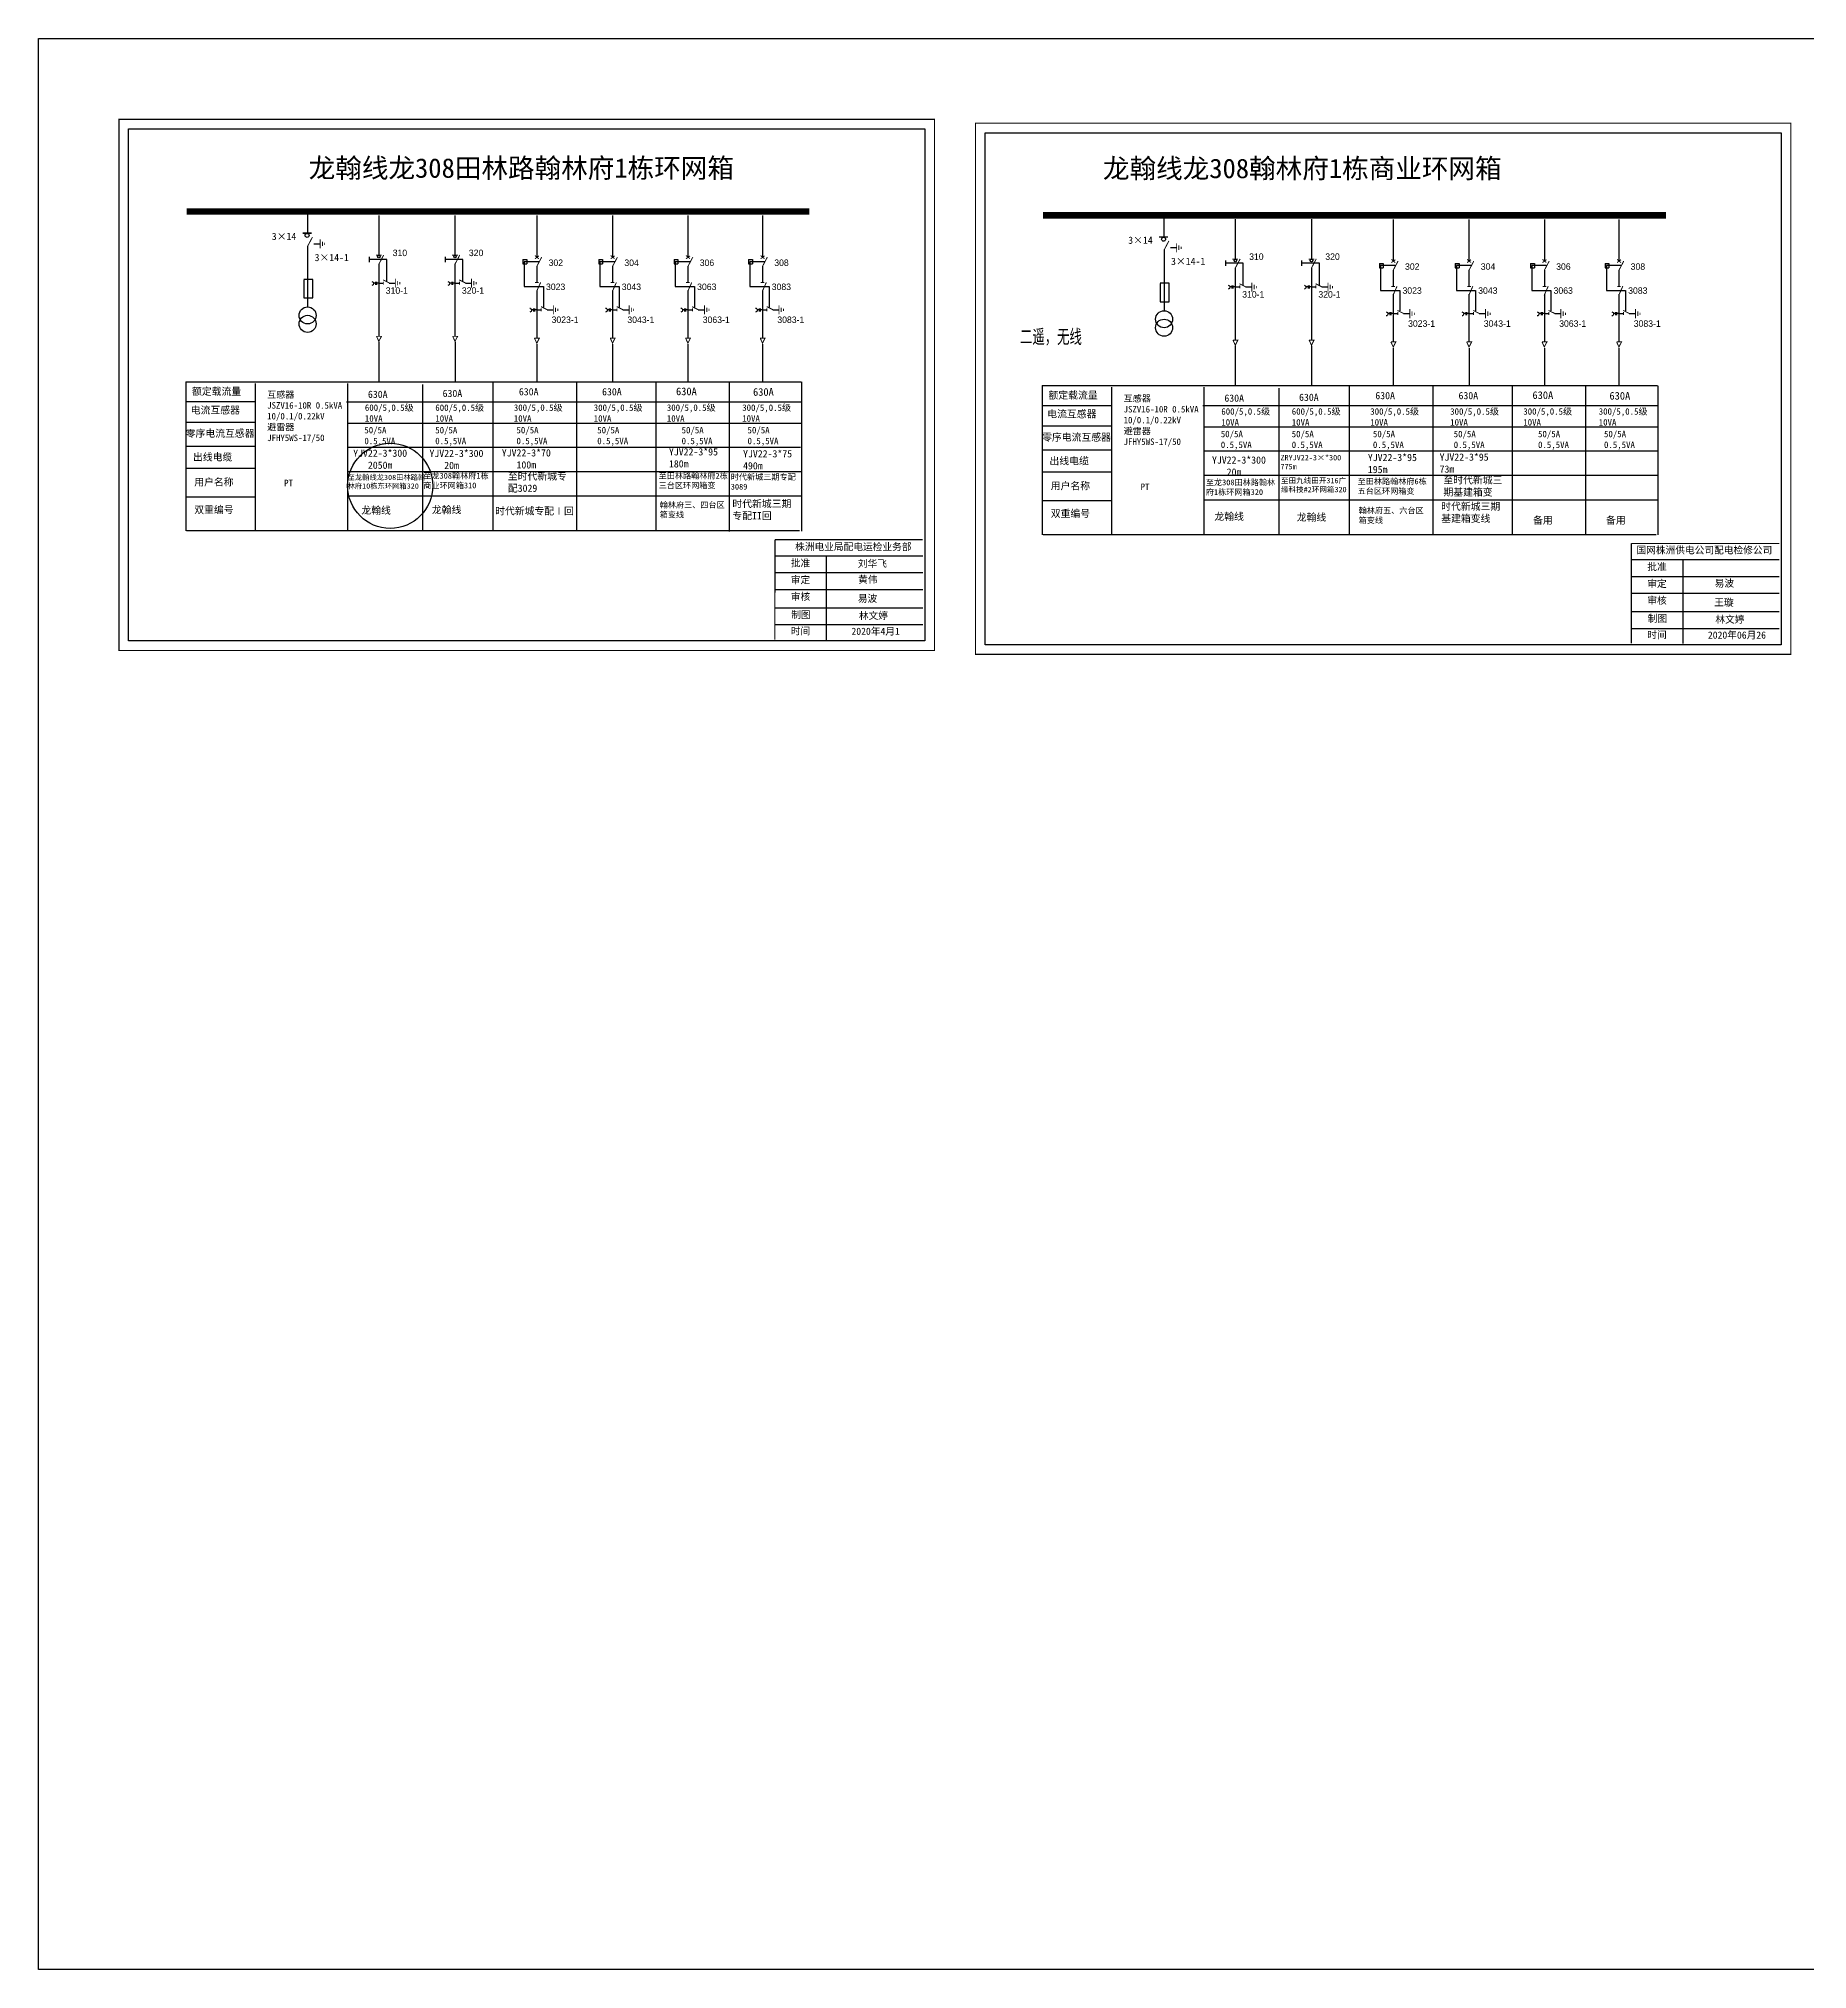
# Model space of a CAD drawing. Extents: x -194 to 226, y -192 to 105.
# Drawn here: x -194.2 to 78, y -191.9 to 105.1 of the extents above; entities that cross this region are included whole.
import ezdxf

# ---------------------------------------------------------------- set-up
doc = ezdxf.new("R2010")
doc.units = 0
doc.header["$LTSCALE"] = 0.774411
doc.linetypes.add('ACAD_ISO02W100', pattern=[15, 12, -3])
doc.linetypes.add('CENTER', pattern=[50.8, 31.75, -6.35, 6.35, -6.35])
doc.layers.get('0').update_dxf_attribs({"linetype": 'CONTINUOUS'})
doc.layers.add('2', color=7, linetype='CONTINUOUS')
doc.layers.add('3', color=7, linetype='CONTINUOUS')
doc.styles.add('hztxt_txtstyle_0.00_0_0', font='simkai.ttf')
doc.styles.add('hztxt_txtstyle_1.80_0_0', font='', dxfattribs={"height": 1.8, "bigfont": 'hztxt.shx'})
doc.styles.add('hztxt_txtstyle_2.70_0_0', font='simkai.ttf', dxfattribs={"height": 2.7})
doc.styles.add('KaiTi_txtstyle_1.11_0_0', font='simkai.ttf', dxfattribs={"height": 1.109414})
doc.styles.add('SimSun_txtstyle_1.09_0_0', font='', dxfattribs={"height": 1.0944})
doc.styles.add('字体', font='', dxfattribs={"height": 2.5})
doc.styles.add('宋体', font='', dxfattribs={"width": 0.65})
doc.styles.add('宋体_txtstyle_1.35', font='', dxfattribs={"height": 1.348028})
doc.styles.get('hztxt_txtstyle_1.80_0_0').set_extended_font_data('hztxt')
doc.styles.get('SimSun_txtstyle_1.09_0_0').set_extended_font_data('SimSun')
doc.styles.get('字体').set_extended_font_data('SimSun')
doc.styles.get('宋体').set_extended_font_data('SimSun')
doc.styles.get('宋体_txtstyle_1.35').set_extended_font_data('宋体')

# ---------------------------------------------------------------- blocks, each defined once
blk = doc.blocks.new('JD')
for points in [[(-2, 0.2), (-2, -0.2), (2, 0.2), (2, -0.2)], [(1, -1.2), (1, -0.8), (-1, -1.2), (-1, -0.8)], [(-0.5, -1.8), (-0.5, -2.2), (0.5, -1.8), (0.5, -2.2)]]:
    blk.add_trace(points)

msp = doc.modelspace()

# ---------------------------------------------------------------- linework, layer by layer
at = {"color": 0}
for p, q in [((-194.22, 105.09), (225.78, 105.09)), ((-152.85, 78.49), (-152.85, 75.2)), ((-141.86, 77.89), (-141.86, 71.78)), ((-130.15, 77.89), (-130.15, 71.78)), ((-117.56, 77.86), (-117.56, 71.44)), ((-105.9, 77.86), (-105.9, 71.44)), ((-94.3, 77.86), (-94.3, 71.44)), ((-82.83, 77.86), (-82.83, 71.44)), ((-21.05, 77.9), (-21.05, 74.61)), ((-10.06, 77.3), (-10.06, 71.19)), ((1.66, 77.3), (1.66, 71.19)), ((14.24, 77.27), (14.24, 70.85)), ((25.9, 77.27), (25.9, 70.85)), ((37.5, 77.27), (37.5, 70.85)), ((48.98, 77.27), (48.98, 70.85)), ((-152.83, 73.17), (-152.83, 63.84)), ((-151.85, 73.54), (-150.91, 73.54)), ((-21.03, 72.58), (-21.03, 63.25)), ((-20.05, 72.95), (-19.11, 72.95)), ((-141.86, 70.42), (-141.86, 59.31)), ((-130.15, 70.42), (-130.15, 59.31)), ((-119.69, 71.09), (-119.09, 71.09)), ((-119.69, 71.09), (-119.69, 70.43)), ((-119.69, 70.43), (-119.09, 70.43)), ((-119.09, 71.09), (-119.09, 70.43)), ((-117.56, 70.08), (-117.56, 67.6)), ((-108.03, 71.09), (-107.43, 71.09)), ((-108.03, 71.09), (-108.03, 70.43)), ((-108.03, 70.43), (-107.43, 70.43)), ((-107.43, 71.09), (-107.43, 70.43)), ((-105.9, 70.08), (-105.9, 67.6)), ((-96.43, 71.09), (-95.83, 71.09)), ((-96.43, 71.09), (-96.43, 70.43)), ((-96.43, 70.43), (-95.83, 70.43)), ((-95.83, 71.09), (-95.83, 70.43)), ((-94.3, 70.08), (-94.3, 67.6)), ((-84.96, 71.09), (-84.36, 71.09)), ((-84.96, 71.09), (-84.96, 70.43)), ((-84.96, 70.43), (-84.36, 70.43)), ((-84.36, 71.09), (-84.36, 70.43)), ((-82.83, 70.08), (-82.83, 67.6)), ((-10.06, 69.83), (-10.06, 58.73)), ((1.66, 69.83), (1.66, 58.73)), ((12.11, 70.5), (12.71, 70.5)), ((12.11, 70.5), (12.11, 69.84)), ((12.11, 69.84), (12.71, 69.84)), ((12.71, 70.5), (12.71, 69.84)), ((14.24, 69.49), (14.24, 67.01)), ((23.77, 70.5), (24.37, 70.5)), ((23.77, 70.5), (23.77, 69.84)), ((23.77, 69.84), (24.37, 69.84)), ((24.37, 70.5), (24.37, 69.84)), ((25.9, 69.49), (25.9, 67.01)), ((35.37, 70.5), (35.97, 70.5)), ((35.37, 70.5), (35.37, 69.84)), ((35.37, 69.84), (35.97, 69.84)), ((35.97, 70.5), (35.97, 69.84)), ((37.5, 69.49), (37.5, 67.01)), ((46.85, 70.5), (47.44, 70.5)), ((46.85, 70.5), (46.85, 69.84)), ((46.85, 69.84), (47.44, 69.84)), ((47.44, 70.5), (47.44, 69.84)), ((48.98, 69.49), (48.98, 67.01)), ((-141.86, 67.47), (-141.17, 67.47)), ((-140.27, 67.49), (-139.33, 67.49)), ((-130.15, 67.47), (-129.45, 67.47)), ((-128.55, 67.49), (-127.61, 67.49)), ((-117.56, 66.36), (-117.56, 59.06)), ((-105.9, 66.36), (-105.9, 59.06)), ((-94.3, 66.36), (-94.3, 59.06)), ((-82.83, 66.36), (-82.83, 59.06)), ((-10.06, 66.88), (-9.37, 66.88)), ((-8.47, 66.9), (-7.53, 66.9)), ((1.66, 66.88), (2.35, 66.88)), ((3.25, 66.9), (4.19, 66.9)), ((14.24, 65.78), (14.24, 58.47)), ((25.9, 65.78), (25.9, 58.47)), ((37.5, 65.78), (37.5, 58.47)), ((48.98, 65.78), (48.98, 58.47)), ((-117.56, 63.36), (-116.87, 63.36)), ((-115.96, 63.38), (-115.02, 63.38)), ((-105.9, 63.36), (-105.21, 63.36)), ((-104.31, 63.38), (-103.37, 63.38)), ((-94.3, 63.36), (-93.61, 63.36)), ((-92.71, 63.38), (-91.77, 63.38)), ((-82.83, 63.36), (-82.13, 63.36)), ((-81.23, 63.38), (-80.29, 63.38)), ((14.24, 62.78), (14.93, 62.78)), ((15.84, 62.79), (16.78, 62.79)), ((25.9, 62.78), (26.59, 62.78)), ((27.49, 62.79), (28.44, 62.79)), ((37.5, 62.78), (38.19, 62.78)), ((39.09, 62.79), (40.03, 62.79)), ((48.98, 62.78), (49.67, 62.78)), ((50.57, 62.79), (51.51, 62.79)), ((-160.79, 49.21), (-171.49, 49.21)), ((-28.99, 48.62), (-39.69, 48.62)), ((-160.83, 46.06), (-171.53, 46.06)), ((-29.03, 45.48), (-39.73, 45.48)), ((-160.83, 42.35), (-171.53, 42.35)), ((-29.03, 41.76), (-39.73, 41.76)), ((-160.87, 38.96), (-171.57, 38.96)), ((-29.07, 38.37), (-39.77, 38.37)), ((-160.83, 34.55), (-171.54, 34.55)), ((-29.03, 33.96), (-39.73, 33.96))]:
    msp.add_line(p, q, dxfattribs=at)
for p, q in [((-194.22, -191.91), (-194.22, 105.09)), ((225.78, -191.91), (-194.22, -191.91))]:
    msp.add_line(p, q)
at = {"color": 0, "linetype": 'ACAD_ISO02W100'}
for p, q in [((-117.26, 70.75), (-119.5, 70.75)), ((-119.5, 70.75), (-119.5, 66.94)), ((-105.6, 70.75), (-107.84, 70.75)), ((-107.84, 70.75), (-107.84, 66.94)), ((-94, 70.75), (-96.24, 70.75)), ((-96.24, 70.75), (-96.24, 66.94)), ((-82.53, 70.75), (-84.77, 70.75)), ((-84.77, 70.75), (-84.77, 66.94)), ((14.54, 70.16), (12.3, 70.16)), ((12.3, 70.16), (12.3, 66.35)), ((26.2, 70.16), (23.96, 70.16)), ((23.96, 70.16), (23.96, 66.35)), ((37.8, 70.16), (35.56, 70.16)), ((35.56, 70.16), (35.56, 66.35)), ((49.28, 70.16), (47.04, 70.16)), ((47.04, 70.16), (47.04, 66.35)), ((-119.5, 66.94), (-116.54, 66.94)), ((-116.54, 66.94), (-116.54, 63.79)), ((-107.84, 66.94), (-104.89, 66.94)), ((-104.89, 66.94), (-104.89, 63.79)), ((-96.24, 66.94), (-93.29, 66.94)), ((-93.29, 66.94), (-93.29, 63.79)), ((-84.77, 66.94), (-81.81, 66.94)), ((-81.81, 66.94), (-81.81, 63.79)), ((12.3, 66.35), (15.26, 66.35)), ((15.26, 66.35), (15.26, 63.2)), ((23.96, 66.35), (26.92, 66.35)), ((26.92, 66.35), (26.92, 63.2)), ((35.56, 66.35), (38.51, 66.35)), ((38.51, 66.35), (38.51, 63.2)), ((47.04, 66.35), (49.99, 66.35)), ((49.99, 66.35), (49.99, 63.2))]:
    msp.add_line(p, q, dxfattribs=at)
at = {"color": 0, "linetype": 'CENTER'}
for p, q in [((-141.86, 58.42), (-141.86, 52.28)), ((-130.14, 58.42), (-130.14, 52.28)), ((-117.55, 58.08), (-117.55, 52.31)), ((-105.9, 58.08), (-105.9, 52.31)), ((-94.3, 58.08), (-94.3, 52.31)), ((-82.82, 58.08), (-82.82, 52.31)), ((-10.06, 57.83), (-10.06, 51.69)), ((1.66, 57.83), (1.66, 51.69)), ((14.25, 57.49), (14.25, 51.72)), ((25.91, 57.49), (25.91, 51.72)), ((37.5, 57.49), (37.5, 51.72)), ((48.98, 57.49), (48.98, 51.72))]:
    msp.add_line(p, q, dxfattribs=at)
at = {"color": 0, "linetype": 'Continuous'}
for p, q in [((-171.56, 52.29), (-76.89, 52.29)), ((-171.51, 29.35), (-171.51, 52.29)), ((-160.89, 52.05), (-160.89, 29.36)), ((-146.68, 52.05), (-146.68, 29.36)), ((-135.16, 51.9), (-135.16, 29.37)), ((-124.33, 52.25), (-124.33, 29.36)), ((-111.44, 52.25), (-111.44, 29.36)), ((-99.24, 52.23), (-99.24, 29.34)), ((-87.97, 52.16), (-87.97, 29.26)), ((-76.84, 52.28), (-76.84, 29.34)), ((-39.76, 51.71), (54.91, 51.71)), ((-39.71, 28.76), (-39.71, 51.71)), ((-29.09, 51.46), (-29.09, 28.77)), ((-14.88, 51.46), (-14.88, 28.77)), ((-3.36, 51.31), (-3.36, 28.78)), ((7.47, 51.66), (7.47, 28.77)), ((20.36, 51.66), (20.36, 28.77)), ((32.56, 51.65), (32.56, 28.75)), ((43.83, 51.57), (43.83, 28.68)), ((54.96, 51.69), (54.96, 28.75)), ((-146.85, 49.23), (-76.86, 49.23)), ((-15.05, 48.64), (54.94, 48.64)), ((-146.68, 45.93), (-76.84, 45.93)), ((-14.88, 45.35), (54.96, 45.35)), ((-146.68, 42.25), (-76.95, 42.25)), ((-14.88, 41.66), (54.85, 41.66)), ((-146.68, 38.52), (-76.76, 38.52)), ((-14.88, 37.93), (55.04, 37.93)), ((-146.68, 34.73), (-76.86, 34.73)), ((-14.88, 34.14), (54.94, 34.14)), ((-77.11, 29.35), (-171.44, 29.35)), ((54.7, 28.76), (-39.64, 28.76)), ((-80.9, 25.54), (-58.15, 25.54)), ((-73.01, 25.54), (-73.01, 12.61)), ((50.9, 24.96), (73.65, 24.96)), ((58.79, 24.96), (58.79, 12.02)), ((-80.9, 22.95), (-58.15, 22.95)), ((50.9, 22.36), (73.65, 22.36)), ((-80.9, 20.36), (-58.15, 20.36)), ((50.9, 19.77), (73.65, 19.77)), ((-80.9, 17.53), (-58.15, 17.53)), ((-80.9, 14.94), (-58.15, 14.94)), ((50.9, 16.94), (73.65, 16.94)), ((50.9, 14.35), (73.65, 14.35))]:
    msp.add_line(p, q, dxfattribs=at)
at = {"color": 0, "linetype": 'Continuous', "const_width": 0.182}
for points in [[(-181.84, 92.67), (-56.36, 92.67), (-56.36, 10.97), (-181.84, 10.97)], [(-50.04, 92.08), (75.44, 92.08), (75.44, 10.38), (-50.04, 10.38)]]:
    msp.add_lwpolyline(points, close=True, dxfattribs=at)
at = {"color": 0, "linetype": 'Continuous'}
for points in [[(-180.37, 91.2), (-57.84, 91.2), (-57.84, 12.45), (-180.37, 12.45)], [(-48.57, 90.61), (73.96, 90.61), (73.96, 11.86), (-48.57, 11.86)]]:
    msp.add_lwpolyline(points, close=True, dxfattribs=at)
at = {"color": 0}
for points, const_width in [([(-171.44, 78.49), (-75.59, 78.49)], 0.998), ([(-39.64, 77.9), (56.21, 77.9)], 0.998), ([(-153.6, 75.16), (-152.2, 75.16)], 0.238), ([(-152.83, 73.13), (-152.08, 74.55)], 0.15), ([(-21.8, 74.57), (-20.4, 74.57)], 0.238), ([(-142.31, 71.76), (-141.42, 71.76)], 0.15), ([(-141.86, 70.38), (-141.12, 71.8)], 0.15), ([(-130.59, 71.76), (-129.7, 71.76)], 0.15), ([(-130.15, 70.38), (-129.4, 71.8)], 0.15), ([(-117.84, 71.22), (-117.23, 71.67)], 0.15), ([(-117.84, 71.72), (-117.25, 71.23)], 0.15), ([(-117.56, 70.04), (-116.81, 71.46)], 0.15), ([(-106.18, 71.22), (-105.58, 71.67)], 0.15), ([(-106.18, 71.72), (-105.59, 71.23)], 0.15), ([(-105.9, 70.04), (-105.15, 71.46)], 0.15), ([(-94.58, 71.72), (-93.99, 71.23)], 0.15), ([(-94.59, 71.22), (-93.98, 71.67)], 0.15), ([(-94.3, 70.04), (-93.55, 71.46)], 0.15), ([(-83.1, 71.72), (-82.52, 71.23)], 0.15), ([(-83.11, 71.22), (-82.5, 71.67)], 0.15), ([(-82.83, 70.04), (-82.08, 71.46)], 0.15), ([(-21.03, 72.54), (-20.28, 73.96)], 0.15), ([(-10.06, 69.79), (-9.31, 71.21)], 0.15), ([(1.66, 69.79), (2.4, 71.21)], 0.15), ([(-10.5, 71.17), (-9.62, 71.17)], 0.15), ([(1.21, 71.17), (2.1, 71.17)], 0.15), ([(13.96, 70.63), (14.57, 71.08)], 0.15), ([(13.96, 71.13), (14.55, 70.64)], 0.15), ([(14.24, 69.45), (14.99, 70.87)], 0.15), ([(25.62, 70.63), (26.22, 71.08)], 0.15), ([(25.62, 71.13), (26.21, 70.64)], 0.15), ([(25.9, 69.45), (26.65, 70.87)], 0.15), ([(37.22, 71.13), (37.81, 70.64)], 0.15), ([(37.21, 70.63), (37.82, 71.08)], 0.15), ([(37.5, 69.45), (38.25, 70.87)], 0.15), ([(48.7, 71.13), (49.28, 70.64)], 0.15), ([(48.69, 70.63), (49.3, 71.08)], 0.15), ([(48.98, 69.45), (49.72, 70.87)], 0.15), ([(-141.21, 67.97), (-140.21, 67.47)], 0.15), ([(-141.17, 67.7), (-141.17, 67.24)], 0.15), ([(-129.49, 67.97), (-128.49, 67.47)], 0.15), ([(-129.45, 67.7), (-129.45, 67.24)], 0.15), ([(-117.83, 67.56), (-117.27, 67.56)], 0.15), ([(-117.59, 66.18), (-116.96, 67.59)], 0.15), ([(-106.17, 67.56), (-105.61, 67.56)], 0.15), ([(-105.93, 66.18), (-105.3, 67.59)], 0.15), ([(-94.57, 67.56), (-94.02, 67.56)], 0.15), ([(-94.33, 66.18), (-93.7, 67.59)], 0.15), ([(-83.09, 67.56), (-82.54, 67.56)], 0.15), ([(-82.86, 66.18), (-82.23, 67.59)], 0.15), ([(-9.41, 67.38), (-8.41, 66.88)], 0.15), ([(-9.37, 67.11), (-9.37, 66.65)], 0.15), ([(2.31, 67.38), (3.31, 66.88)], 0.15), ([(2.35, 67.11), (2.35, 66.65)], 0.15), ([(13.97, 66.97), (14.53, 66.97)], 0.15), ([(14.21, 65.59), (14.84, 67.01)], 0.15), ([(25.63, 66.97), (26.19, 66.97)], 0.15), ([(25.87, 65.59), (26.5, 67.01)], 0.15), ([(37.23, 66.97), (37.79, 66.97)], 0.15), ([(37.47, 65.59), (38.1, 67.01)], 0.15), ([(48.71, 66.97), (49.26, 66.97)], 0.15), ([(48.95, 65.59), (49.58, 67.01)], 0.15), ([(-116.9, 63.86), (-115.91, 63.36)], 0.15), ([(-116.87, 63.59), (-116.87, 63.13)], 0.15), ([(-105.25, 63.86), (-104.25, 63.36)], 0.15), ([(-105.21, 63.59), (-105.21, 63.13)], 0.15), ([(-93.65, 63.86), (-92.65, 63.36)], 0.15), ([(-93.61, 63.59), (-93.61, 63.13)], 0.15), ([(-82.17, 63.86), (-81.17, 63.36)], 0.15), ([(-82.13, 63.59), (-82.13, 63.13)], 0.15), ([(14.9, 63.27), (15.89, 62.78)], 0.15), ([(14.93, 63.01), (14.93, 62.55)], 0.15), ([(26.55, 63.27), (27.55, 62.78)], 0.15), ([(26.59, 63.01), (26.59, 62.55)], 0.15), ([(38.15, 63.27), (39.15, 62.78)], 0.15), ([(38.19, 63.01), (38.19, 62.55)], 0.15), ([(49.63, 63.27), (50.63, 62.78)], 0.15), ([(49.67, 63.01), (49.67, 62.55)], 0.15), ([(-142.23, 59.29), (-141.47, 59.29), (-141.86, 58.52), (-142.22, 59.31)], 0.15), ([(-130.51, 59.29), (-129.75, 59.29), (-130.14, 58.52), (-130.5, 59.31)], 0.15), ([(-117.93, 59.01), (-117.16, 59.01), (-117.55, 58.24), (-117.92, 59.03)], 0.15), ([(-106.27, 59.01), (-105.51, 59.01), (-105.9, 58.24), (-106.26, 59.03)], 0.15), ([(-94.67, 59.01), (-93.91, 59.01), (-94.3, 58.24), (-94.66, 59.03)], 0.15), ([(-83.19, 59.01), (-82.43, 59.01), (-82.82, 58.24), (-83.18, 59.03)], 0.15), ([(-10.43, 58.7), (-9.67, 58.7), (-10.06, 57.93), (-10.42, 58.72)], 0.15), ([(1.29, 58.7), (2.05, 58.7), (1.66, 57.93), (1.3, 58.72)], 0.15), ([(13.88, 58.42), (14.64, 58.42), (14.25, 57.65), (13.88, 58.44)], 0.15), ([(25.53, 58.42), (26.3, 58.42), (25.91, 57.65), (25.54, 58.44)], 0.15), ([(37.13, 58.42), (37.89, 58.42), (37.5, 57.65), (37.14, 58.44)], 0.15), ([(48.61, 58.42), (49.37, 58.42), (48.98, 57.65), (48.62, 58.44)], 0.15)]:
    msp.add_lwpolyline(points, dxfattribs=dict(at, const_width=const_width))
for points in [[(-143.37, 71.53), (-143.37, 70.7)], [(-131.66, 71.53), (-131.66, 70.7)], [(-11.57, 70.94), (-11.57, 70.11)], [(0.15, 70.94), (0.15, 70.11)], [(-153.43, 68), (-153.43, 65.2), (-152.04, 65.2), (-152.04, 68.04), (-153.43, 68.04)], [(-142.37, 67.48), (-142.68, 67.48)], [(-142.37, 67.69), (-142.37, 67.23)], [(-142.23, 67.69), (-142.23, 67.23)], [(-141.87, 67.48), (-142.23, 67.48)], [(-130.65, 67.48), (-130.96, 67.48)], [(-130.65, 67.69), (-130.65, 67.23)], [(-130.51, 67.69), (-130.51, 67.23)], [(-130.15, 67.48), (-130.51, 67.48)], [(-21.62, 67.42), (-21.62, 64.62), (-20.24, 64.62), (-20.24, 67.45), (-21.62, 67.45)], [(-10.57, 66.89), (-10.88, 66.89)], [(-10.57, 67.1), (-10.57, 66.64)], [(-10.43, 67.1), (-10.43, 66.64)], [(-10.06, 66.89), (-10.43, 66.89)], [(1.15, 66.89), (0.84, 66.89)], [(1.15, 67.1), (1.15, 66.64)], [(1.29, 67.1), (1.29, 66.64)], [(1.65, 66.89), (1.29, 66.89)], [(-118.06, 63.37), (-118.38, 63.37)], [(-118.06, 63.58), (-118.06, 63.13)], [(-117.92, 63.58), (-117.92, 63.13)], [(-117.56, 63.37), (-117.92, 63.37)], [(-106.4, 63.37), (-106.72, 63.37)], [(-106.4, 63.58), (-106.4, 63.13)], [(-106.26, 63.58), (-106.26, 63.13)], [(-105.9, 63.37), (-106.26, 63.37)], [(-94.81, 63.37), (-95.12, 63.37)], [(-94.81, 63.58), (-94.81, 63.13)], [(-94.67, 63.58), (-94.67, 63.13)], [(-94.3, 63.37), (-94.67, 63.37)], [(-83.33, 63.37), (-83.64, 63.37)], [(-83.33, 63.58), (-83.33, 63.13)], [(-83.19, 63.58), (-83.19, 63.13)], [(-82.83, 63.37), (-83.19, 63.37)], [(13.74, 62.78), (13.42, 62.78)], [(13.74, 62.99), (13.74, 62.54)], [(13.88, 62.99), (13.88, 62.54)], [(14.24, 62.78), (13.88, 62.78)], [(25.4, 62.78), (25.08, 62.78)], [(25.4, 62.99), (25.4, 62.54)], [(25.54, 62.99), (25.54, 62.54)], [(25.9, 62.78), (25.54, 62.78)], [(37, 62.78), (36.68, 62.78)], [(37, 62.99), (37, 62.54)], [(37.14, 62.99), (37.14, 62.54)], [(37.5, 62.78), (37.14, 62.78)], [(48.47, 62.78), (48.16, 62.78)], [(48.47, 62.99), (48.47, 62.54)], [(48.61, 62.99), (48.61, 62.54)], [(48.97, 62.78), (48.61, 62.78)]]:
    msp.add_lwpolyline(points, dxfattribs=at)
at = {"color": 0, "linetype": 'ACAD_ISO02W100'}
for points in [[(-140.64, 67.7), (-140.64, 71.12), (-143.37, 71.12)], [(-128.92, 67.7), (-128.92, 71.12), (-131.66, 71.12)], [(-8.84, 67.11), (-8.84, 70.53), (-11.57, 70.53)], [(2.88, 67.11), (2.88, 70.53), (0.15, 70.53)]]:
    msp.add_lwpolyline(points, dxfattribs=at)
at = {"color": 0}
for points in [[(-142.95, 67.73, -0.877934), (-142.94, 67.13)], [(-131.23, 67.73, -0.877934), (-131.22, 67.13)], [(-11.15, 67.14, -0.877934), (-11.14, 66.54)], [(0.57, 67.14, -0.877934), (0.58, 66.54)], [(-118.65, 63.63, -0.877934), (-118.63, 63.02)], [(-106.99, 63.63, -0.877934), (-106.98, 63.02)], [(-95.39, 63.63, -0.877934), (-95.38, 63.02)], [(-83.91, 63.63, -0.877934), (-83.9, 63.02)], [(13.16, 63.04, -0.877934), (13.17, 62.43)], [(24.81, 63.04, -0.877934), (24.83, 62.43)], [(36.41, 63.04, -0.877934), (36.42, 62.43)], [(47.89, 63.04, -0.877934), (47.9, 62.43)]]:
    msp.add_lwpolyline(points, format="xyb", dxfattribs=at)
at = {"color": 0, "linetype": 'Continuous', "const_width": 0.182}
for points in [[(-80.9, 28.02), (-80.92, 12.65)], [(-80.9, 28.02), (-58.15, 28.02)], [(50.9, 27.43), (50.88, 12.06)], [(50.9, 27.43), (73.65, 27.43)]]:
    msp.add_lwpolyline(points, dxfattribs=at)
at = {"color": 0}
for centre, radius in [((-152.9, 74.82), 0.305), ((-21.1, 74.23), 0.305), ((-141.86, 71.55), 0.192), ((-130.15, 71.55), 0.192), ((-10.06, 70.96), 0.192), ((1.66, 70.96), 0.192)]:
    msp.add_circle(centre, radius, dxfattribs=at)
at = {"color": 1, "linetype": 'Continuous'}
msp.add_circle((-140.11, 36.29), 6.55, dxfattribs=at)
at = {"layer": '2', "color": 0}
for centre in [(-152.82, 62.51), (-152.82, 61.21), (-21.02, 61.92), (-21.02, 60.62)]:
    msp.add_circle(centre, 1.31, dxfattribs=at)

# ---------------------------------------------------------------- block references
at = {"color": 0, "zscale": 0.3494655254595134, "rotation": 90}
for p, xscale, yscale in [((-150.9, 73.51), 0.3494655254594932, 0.3494655254594932), ((-19.09, 72.92), 0.3494655254594363, 0.3494655254594363), ((-139.32, 67.46), 0.3494655254594932, 0.3494655254594932), ((-127.6, 67.46), 0.3494655254594932, 0.3494655254594932), ((-7.52, 66.87), 0.3494655254594363, 0.3494655254594363), ((4.2, 66.87), 0.3494655254594363, 0.3494655254594363), ((-115.01, 63.36), 0.3494655254594932, 0.3494655254594932), ((-103.35, 63.36), 0.3494655254594932, 0.3494655254594932), ((-91.75, 63.36), 0.3494655254594932, 0.3494655254594932), ((-80.28, 63.36), 0.3494655254594932, 0.3494655254594932), ((16.79, 62.77), 0.3494655254594363, 0.3494655254594363), ((28.45, 62.77), 0.3494655254594363, 0.3494655254594363), ((40.05, 62.77), 0.3494655254594363, 0.3494655254594363), ((51.52, 62.77), 0.3494655254594363, 0.3494655254594363)]:
    msp.add_blockref('JD', p, dxfattribs=dict(at, xscale=xscale, yscale=yscale))

# ---------------------------------------------------------------- texts
at = {"color": 0, "linetype": 'Continuous', "style": 'hztxt_txtstyle_2.70_0_0'}
for s, p in [('3×14', (-158.34, 74.11)), ('3×14', (-26.54, 73.52)), ('3×14-1', (-151.75, 70.86)), ('3×14-1', (-19.95, 70.27))]:
    msp.add_text(s, height=1.109, dxfattribs=at).set_placement(p)
at = {"color": 0, "style": 'hztxt_txtstyle_1.80_0_0'}
for s, p in [('310', (-139.73, 71.63)), ('320', (-128.01, 71.63)), ('310', (-7.93, 71.05)), ('320', (3.79, 71.05)), ('302', (-115.74, 70.11)), ('304', (-104.08, 70.11)), ('306', (-92.48, 70.11)), ('308', (-81.01, 70.11)), ('302', (16.06, 69.52)), ('304', (27.72, 69.52)), ('306', (39.32, 69.52)), ('308', (50.79, 69.52)), ('310-1', (-140.8, 65.83)), ('320-1', (-129.08, 65.83)), ('3023', (-116.14, 66.41)), ('3043', (-104.48, 66.41)), ('3063', (-92.88, 66.41)), ('3083', (-81.4, 66.41)), ('310-1', (-9, 65.24)), ('320-1', (2.72, 65.24)), ('3023', (15.67, 65.83)), ('3043', (27.32, 65.83)), ('3063', (38.92, 65.83)), ('3083', (50.4, 65.83)), ('3023-1', (-115.28, 61.34)), ('3043-1', (-103.62, 61.34)), ('3063-1', (-92.02, 61.34)), ('3083-1', (-80.54, 61.34)), ('3023-1', (16.53, 60.75)), ('3043-1', (28.18, 60.75)), ('3063-1', (39.78, 60.75)), ('3083-1', (51.26, 60.75))]:
    msp.add_text(s, height=0.998, dxfattribs=at).set_placement(p)
at = {"color": 0, "linetype": 'Continuous', "attachment_point": 1}
for s, insert, char_height, width, style in [('龙翰线龙308田林路翰林府1栋环网箱', (-152.66, 86.68), 3, 80.4201, '字体'), ('龙翰线龙308翰林府1栋商业环网箱', (-30.43, 86.62), 3, 88.7941, '字体'), ('{\\fSimSun|b0|i0|c134|p2;额定载流量}', (-170.61, 51.38), 1.1094, 17.8852, 'hztxt_txtstyle_2.70_0_0'), ('\\A1;{\\fSimSun|b0|i0|c134|p2;互感器\\PJSZV16-10R 0.5kVA\\P10/0.1/0.22kV\\P避雷器\\PJFHY5WS-17/50}', (-159.05, 50.83), 0.9985, 18.4113, 'hztxt_txtstyle_2.70_0_0'), ('{\\fSimSun|b0|i0|c134|p2;630A}', (-143.54, 50.93), 1.1094, 17.8852, 'hztxt_txtstyle_2.70_0_0'), ('{\\fSimSun|b0|i0|c134|p2;630A}', (-132.05, 51.06), 1.1094, 17.8852, 'hztxt_txtstyle_2.70_0_0'), ('{\\fSimSun|b0|i0|c134|p2;630A}', (-120.31, 51.32), 1.1094, 17.8852, 'hztxt_txtstyle_2.70_0_0'), ('{\\fSimSun|b0|i0|c134|p2;630A}', (-107.51, 51.32), 1.1094, 17.8852, 'hztxt_txtstyle_2.70_0_0'), ('{\\fSimSun|b0|i0|c134|p2;630A}', (-96.13, 51.41), 1.1757, 9.454, 'hztxt_txtstyle_0.00_0_0'), ('{\\fSimSun|b0|i0|c134|p2;630A}', (-84.28, 51.32), 1.1757, 9.454, 'hztxt_txtstyle_0.00_0_0'), ('{\\fSimSun|b0|i0|c134|p2;额定载流量}', (-38.81, 50.79), 1.1094, 17.8852, 'hztxt_txtstyle_2.70_0_0'), ('{\\fSimSun|b0|i0|c134|p2;630A}', (11.49, 50.73), 1.1094, 17.8852, 'hztxt_txtstyle_2.70_0_0'), ('{\\fSimSun|b0|i0|c134|p2;630A}', (24.29, 50.73), 1.1094, 17.8852, 'hztxt_txtstyle_2.70_0_0'), ('{\\fSimSun|b0|i0|c134|p2;630A}', (35.67, 50.83), 1.1757, 9.454, 'hztxt_txtstyle_0.00_0_0'), ('{\\fSimSun|b0|i0|c134|p2;630A}', (47.52, 50.73), 1.1757, 9.454, 'hztxt_txtstyle_0.00_0_0'), ('{\\fSimSun|b0|i0|c134|p2;电流互感器}', (-170.8, 48.5), 1.1094, 17.8852, 'hztxt_txtstyle_2.70_0_0'), ('\\A1;{\\fSimSun|b0|i0|c134|p2;600/5,0.5级\\P10VA}', (-144.01, 48.82), 0.9985, 18.4113, 'hztxt_txtstyle_2.70_0_0'), ('\\A1;{\\fSimSun|b0|i0|c134|p2;600/5,0.5级\\P10VA}', (-133.17, 48.82), 0.9985, 18.4113, 'hztxt_txtstyle_2.70_0_0'), ('\\A1;{\\fSimSun|b0|i0|c134|p2;300/5,0.5级\\P10VA}', (-121.09, 48.82), 0.9985, 18.4113, 'hztxt_txtstyle_2.70_0_0'), ('\\A1;{\\fSimSun|b0|i0|c134|p2;300/5,0.5级\\P10VA}', (-108.79, 48.82), 0.9985, 18.4113, 'hztxt_txtstyle_2.70_0_0'), ('\\A1;{\\fSimSun|b0|i0|c134|p2;300/5,0.5级\\P10VA}', (-97.54, 48.82), 0.9985, 18.4113, 'hztxt_txtstyle_2.70_0_0'), ('\\A1;{\\fSimSun|b0|i0|c134|p2;300/5,0.5级\\P10VA}', (-85.94, 48.82), 0.9985, 18.4113, 'hztxt_txtstyle_2.70_0_0'), ('{\\fSimSun|b0|i0|c134|p2;电流互感器}', (-39, 47.91), 1.1094, 17.8852, 'hztxt_txtstyle_2.70_0_0'), ('\\A1;{\\fSimSun|b0|i0|c134|p2;互感器\\PJSZV16-10R 0.5kVA\\P10/0.1/0.22kV\\P避雷器\\PJFHY5WS-17/50}', (-27.25, 50.24), 0.9985, 18.4113, 'hztxt_txtstyle_2.70_0_0'), ('\\A1;{\\fSimSun|b0|i0|c134|p2;600/5,0.5级\\P10VA}', (-12.21, 48.23), 0.9985, 18.4113, 'hztxt_txtstyle_2.70_0_0'), ('{\\fSimSun|b0|i0|c134|p2;630A}', (-11.74, 50.34), 1.1094, 17.8852, 'hztxt_txtstyle_2.70_0_0'), ('\\A1;{\\fSimSun|b0|i0|c134|p2;600/5,0.5级\\P10VA}', (-1.37, 48.23), 0.9985, 18.4113, 'hztxt_txtstyle_2.70_0_0'), ('{\\fSimSun|b0|i0|c134|p2;630A}', (-0.25, 50.47), 1.1094, 17.8852, 'hztxt_txtstyle_2.70_0_0'), ('\\A1;{\\fSimSun|b0|i0|c134|p2;300/5,0.5级\\P10VA}', (10.71, 48.23), 0.9985, 18.4113, 'hztxt_txtstyle_2.70_0_0'), ('\\A1;{\\fSimSun|b0|i0|c134|p2;300/5,0.5级\\P10VA}', (23.01, 48.23), 0.9985, 18.4113, 'hztxt_txtstyle_2.70_0_0'), ('\\A1;{\\fSimSun|b0|i0|c134|p2;300/5,0.5级\\P10VA}', (34.26, 48.23), 0.9985, 18.4113, 'hztxt_txtstyle_2.70_0_0'), ('\\A1;{\\fSimSun|b0|i0|c134|p2;300/5,0.5级\\P10VA}', (45.87, 48.23), 0.9985, 18.4113, 'hztxt_txtstyle_2.70_0_0'), ('{\\fSimSun|b0|i0|c134|p2;零序电流互感器}', (-171.59, 44.92), 1.1094, 17.8852, 'hztxt_txtstyle_2.70_0_0'), ('{\\fSimSun|b0|i0|c134|p2;50/5A\\P0.5,5VA}', (-144.09, 45.36), 0.9985, 17.8852, 'hztxt_txtstyle_2.70_0_0'), ('{\\fSimSun|b0|i0|c134|p2;50/5A\\P0.5,5VA}', (-133.18, 45.36), 0.9985, 17.8852, 'hztxt_txtstyle_2.70_0_0'), ('{\\fSimSun|b0|i0|c134|p2;50/5A\\P0.5,5VA}', (-120.68, 45.36), 0.9985, 17.8852, 'hztxt_txtstyle_2.70_0_0'), ('{\\fSimSun|b0|i0|c134|p2;50/5A\\P0.5,5VA}', (-108.25, 45.36), 0.9985, 17.8852, 'hztxt_txtstyle_2.70_0_0'), ('{\\fSimSun|b0|i0|c134|p2;50/5A\\P0.5,5VA}', (-95.27, 45.36), 0.9985, 17.8852, 'hztxt_txtstyle_2.70_0_0'), ('{\\fSimSun|b0|i0|c134|p2;50/5A\\P0.5,5VA}', (-85.12, 45.36), 0.9985, 17.8852, 'hztxt_txtstyle_2.70_0_0'), ('{\\fSimSun|b0|i0|c134|p2;50/5A\\P0.5,5VA}', (-12.29, 44.77), 0.9985, 17.8852, 'hztxt_txtstyle_2.70_0_0'), ('{\\fSimSun|b0|i0|c134|p2;50/5A\\P0.5,5VA}', (-1.38, 44.77), 0.9985, 17.8852, 'hztxt_txtstyle_2.70_0_0'), ('{\\fSimSun|b0|i0|c134|p2;50/5A\\P0.5,5VA}', (11.12, 44.77), 0.9985, 17.8852, 'hztxt_txtstyle_2.70_0_0'), ('{\\fSimSun|b0|i0|c134|p2;50/5A\\P0.5,5VA}', (23.55, 44.77), 0.9985, 17.8852, 'hztxt_txtstyle_2.70_0_0'), ('{\\fSimSun|b0|i0|c134|p2;50/5A\\P0.5,5VA}', (36.53, 44.77), 0.9985, 17.8852, 'hztxt_txtstyle_2.70_0_0'), ('{\\fSimSun|b0|i0|c134|p2;50/5A\\P0.5,5VA}', (46.68, 44.77), 0.9985, 17.8852, 'hztxt_txtstyle_2.70_0_0'), ('{\\fSimSun|b0|i0|c134|p2;YJV22-3*300 \\P   2050m}', (-145.81, 41.87), 1.1094, 17.8852, 'hztxt_txtstyle_2.70_0_0'), ('{\\fSimSun|b0|i0|c134|p2;YJV22-3*300 \\P   20m}', (-134.07, 41.84), 1.1094, 17.8852, 'hztxt_txtstyle_2.70_0_0'), ('{\\fSimSun|b0|i0|c134|p2;YJV22-3*70 \\P   100m}', (-122.94, 41.92), 1.1094, 17.8852, 'hztxt_txtstyle_2.70_0_0'), ('{\\fSimSun|b0|i0|c134|p2;YJV22-3*95\\P180m}', (-97.22, 42.08), 1.1094, 17.8852, 'hztxt_txtstyle_2.70_0_0'), ('{\\fSimSun|b0|i0|c134|p2;零序电流互感器}', (-39.79, 44.33), 1.1094, 17.8852, 'hztxt_txtstyle_2.70_0_0'), ('{\\fSimSun|b0|i0|c134|p2;出线电缆}', (-170.46, 41.28), 1.1094, 17.8852, 'hztxt_txtstyle_2.70_0_0'), ('{\\fSimSun|b0|i0|c134|p2;出线电缆}', (-38.66, 40.69), 1.1094, 17.8852, 'hztxt_txtstyle_2.70_0_0'), ('{\\fSimSun|b0|i0|c134|p2;YJV22-3*300 \\P   20m}', (-13.65, 40.82), 1.1094, 17.8852, 'hztxt_txtstyle_2.70_0_0'), ('{\\fSimSun|b0|i0|c134|p2;YJV22-3*95\\P195m}', (10.34, 41.21), 1.1094, 17.8852, 'hztxt_txtstyle_2.70_0_0'), ('{\\fSimSun|b0|i0|c134|p2;YJV22-3*95\\P73m}', (21.38, 41.27), 1.1094, 17.8852, 'hztxt_txtstyle_2.70_0_0'), ('{\\fSimSun|b0|i0|c134|p2;用户名称}', (-170.27, 37.43), 1.1094, 17.8852, 'hztxt_txtstyle_2.70_0_0'), ('{\\fSimSun|b0|i0|c134|p2;PT}', (-156.44, 37.23), 1.0024, 7.7986, 'hztxt_txtstyle_0.00_0_0'), ('{\\fSimSun|b0|i0|c134|p2;至龙翰线龙308田林路翰林府10栋东环网箱320}', (-146.67, 38), 0.8, 12.2809, 'hztxt_txtstyle_2.70_0_0'), ('{\\fSimSun|b0|i0|c134|p2;至龙308翰林府1栋商业环网箱310}', (-135.02, 38.29), 0.8931, 10.7553, 'hztxt_txtstyle_2.70_0_0'), ('{\\fSimSun|b0|i0|c134|p2;至时代新城专配3029}', (-122.01, 38.33), 1.1094, 9.6036, 'hztxt_txtstyle_2.70_0_0'), ('{\\fSimSun|b0|i0|c134|p2;至田林路翰林府2栋三台区环网箱变}', (-98.8, 38.29), 0.8931, 10.7553, 'hztxt_txtstyle_2.70_0_0'), ('{\\fSimSun|b0|i0|c134|p2;时代新城三期专配\\P3089}', (-87.7, 38.1), 0.8931, 10.7553, 'hztxt_txtstyle_2.70_0_0'), ('{\\fSimSun|b0|i0|c134|p2;用户名称}', (-38.46, 36.85), 1.1094, 17.8852, 'hztxt_txtstyle_2.70_0_0'), ('{\\fSimSun|b0|i0|c134|p2;PT}', (-24.64, 36.65), 1.0024, 7.7986, 'hztxt_txtstyle_0.00_0_0'), ('{\\fSimSun|b0|i0|c134|p2;至龙308田林路翰林府1栋环网箱320}', (-14.59, 37.27), 0.8931, 10.7553, 'hztxt_txtstyle_2.70_0_0'), ('{\\fSimSun|b0|i0|c134|p2;至田林路翰林府6栋五台区环网箱变}', (8.77, 37.43), 0.8931, 10.7553, 'hztxt_txtstyle_2.70_0_0'), ('{\\fSimSun|b0|i0|c134|p2;至时代新城三期基建箱变}', (21.97, 37.73), 1.1094, 9.6036, 'hztxt_txtstyle_2.70_0_0'), ('{\\fSimSun|b0|i0|c134|p2;双重编号}', (-170.27, 33.17), 1.1094, 17.8852, 'hztxt_txtstyle_2.70_0_0'), ('{\\fSimSun|b0|i0|c134|p2;龙翰线}', (-144.56, 33.08), 1.1094, 17.8852, 'hztxt_txtstyle_2.70_0_0'), ('{\\fSimSun|b0|i0|c134|p2;龙翰线}', (-133.7, 33.16), 1.1094, 17.8852, 'hztxt_txtstyle_2.70_0_0'), ('{\\fSimSun|b0|i0|c134|p2;时代新城专配Ⅰ回}', (-123.97, 32.98), 1.1094, 12.5993, 'hztxt_txtstyle_2.70_0_0'), ('{\\fSimSun|b0|i0|c134|p2;翰林府三、四台区箱变线}', (-98.64, 33.8), 0.8931, 10.7553, 'hztxt_txtstyle_2.70_0_0'), ('{\\fSimSun|b0|i0|c134|p2;时代新城三期\\P专配II回}', (-87.46, 34.1), 1.1094, 17.8852, 'hztxt_txtstyle_2.70_0_0'), ('{\\fSimSun|b0|i0|c134|p2;双重编号}', (-38.46, 32.59), 1.1094, 17.8852, 'hztxt_txtstyle_2.70_0_0'), ('{\\fSimSun|b0|i0|c134|p2;翰林府五、六台区箱变线}', (8.93, 32.94), 0.8931, 10.7553, 'hztxt_txtstyle_2.70_0_0'), ('{\\fSimSun|b0|i0|c134|p2;时代新城三期基建箱变线}', (21.63, 33.68), 1.1094, 9.6036, 'hztxt_txtstyle_2.70_0_0'), ('{\\fSimSun|b0|i0|c134|p2;龙翰线}', (-13.28, 32.14), 1.1094, 17.8852, 'hztxt_txtstyle_2.70_0_0'), ('{\\fSimSun|b0|i0|c134|p2;龙翰线}', (-0.6, 32.02), 1.1094, 17.8852, 'hztxt_txtstyle_2.70_0_0'), ('{\\fSimSun|b0|i0|c134|p2;备用}', (35.76, 31.56), 1.1094, 17.8852, 'hztxt_txtstyle_2.70_0_0'), ('{\\fSimSun|b0|i0|c134|p2;备用}', (46.99, 31.56), 1.1094, 17.8852, 'hztxt_txtstyle_2.70_0_0'), ('株洲电业局配电运检业务部', (-77.8, 27.47), 1.0944, 29.9201, '字体'), ('国网株洲供电公司配电检修公司', (51.68, 26.96), 1.0944, 29.9201, '字体'), ('{\\fKaiTi_GB2312|b0|i0|c134|p49;批准}', (-78.46, 24.98), 1.0944, 8.5588, '字体'), ('刘华飞', (-68.15, 24.88), 1.094, 8.5588, '字体'), ('{\\fKaiTi_GB2312|b0|i0|c134|p49;批准}', (53.34, 24.39), 1.0944, 8.5588, '字体'), ('\\f\uffbfﾬￌﾣﾤ_GB2312|b0|i0|c134|p49;审定', (-78.46, 22.38), 1.0944, 8.5588, '字体'), ('黄伟', (-68.09, 22.44), 1.094, 8.5588, '字体'), ('\\f\uffbfﾬￌﾣﾤ_GB2312|b0|i0|c134|p49;审定', (53.34, 21.79), 1.0944, 8.5588, '字体'), ('易波', (63.71, 21.86), 1.094, 8.5588, '字体'), ('\\f\uffbfﾬￌﾣﾤ_GB2312|b0|i0|c134|p49;审核', (-78.46, 19.8), 1.0944, 8.5588, '字体'), ('易波', (-68.15, 19.51), 1.094, 8.5588, '字体'), ('\\f\uffbfﾬￌﾣﾤ_GB2312|b0|i0|c134|p49;审核', (53.34, 19.21), 1.0944, 8.5588, '字体'), ('王璇', (63.65, 18.92), 1.094, 8.5588, '字体'), ('\\f\uffbfﾬￌﾣﾤ_GB2312|b0|i0|c134|p49;制图', (-78.4, 17.02), 1.0944, 8.5588, '字体'), ('林文婷', (-67.99, 16.87), 1.094, 8.5588, '字体'), ('\\f\uffbfﾬￌﾣﾤ_GB2312|b0|i0|c134|p49;制图', (53.4, 16.43), 1.0944, 8.5588, '字体'), ('林文婷', (63.82, 16.29), 1.094, 8.5588, '字体'), ('\\f\uffbfﾬￌﾣﾤ_GB2312|b0|i0|c134|p49;时间', (-78.46, 14.51), 1.0944, 8.5588, '字体'), ('\\f\uffbfﾬￌﾣﾤ_GB2312|b0|i0|c134|p49;时间', (53.34, 13.92), 1.0944, 8.5588, '字体'), ('2020年06月26', (62.67, 13.88), 1.094, 16.0081, '字体')]:
    msp.add_mtext(s, dxfattribs=dict(at, insert=insert, char_height=char_height, width=width, style=style))
at = {"color": 7, "linetype": 'Continuous', "attachment_point": 1}
for s, insert, char_height, width, style in [('{\\fSimSun|b0|i0|c134|p2;YJV22-3*75\\P490m}', (-85.81, 41.78), 1.1094, 17.8852, 'KaiTi_txtstyle_1.11_0_0'), ('2020年4月1', (-69.13, 14.47), 1.094, 16.0081, 'SimSun_txtstyle_1.09_0_0')]:
    msp.add_mtext(s, dxfattribs=dict(at, insert=insert, char_height=char_height, width=width, style=style))
at = {"color": 7, "linetype": 'Continuous', "true_color": 0xffffff, "char_height": 0.832, "width": 17.8852, "attachment_point": 1}
for s, insert, style in [('{\\fSimSun|b0|i0|c134|p2;ZRYJV22-3×*300\\P775m}', (-3.1, 41.05), '宋体_txtstyle_1.35'), ('{\\fSimSun|b0|i0|c134|p2;至田九线田开316广\\P缘科技#2环网箱320}', (-3.03, 37.53), 'hztxt_txtstyle_2.70_0_0')]:
    msp.add_mtext(s, dxfattribs=dict(at, insert=insert, style=style))
at = {"layer": '3', "color": 0, "style": '宋体', "width": 0.65}
msp.add_text('二遥，无线', height=2.143, dxfattribs=at).set_placement((-43.18, 58.18, -0.03))

doc.saveas('drawing.dxf')
